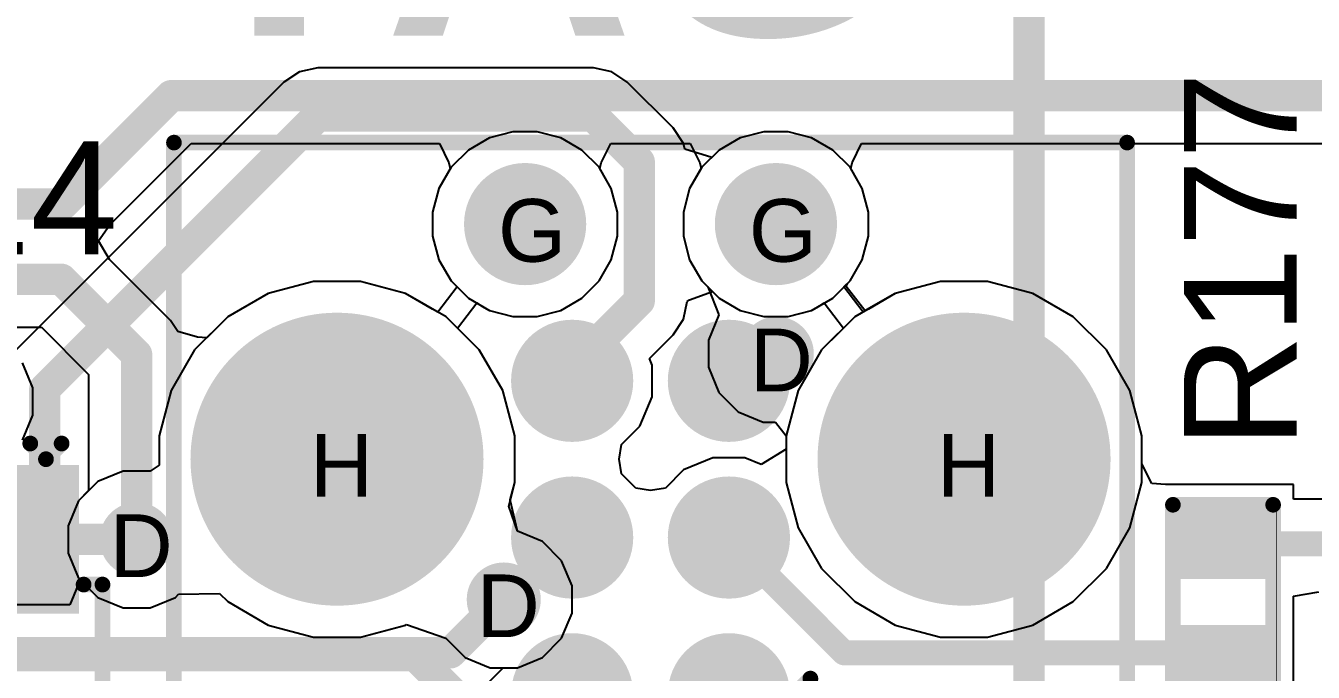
# Model space of a CAD drawing. Header units: inches. Extents: x -11 to 5428, y 0 to 5423.
# Drawn here: x 163.87 to 174.3, y 74.21 to 79.45 of the extents above; entities that cross this region are included whole.
import ezdxf

# ---------------------------------------------------------------- set-up
doc = ezdxf.new("R2010")
doc.units = ezdxf.units.IN
for name, color, linetype in [('Bottom Layer', 5, 'Continuous'), ('Bottom Solder', 6, 'Continuous'), ('Dimension', 6, 'Continuous'), ('Drill Drawing', 1, 'Continuous'), ('GND', 16, 'Continuous'), ('Pad Holes', 156, 'Continuous'), ('PWR', 76, 'Continuous'), ('Top Layer', 1, 'Continuous'), ('Top Overlay', 2, 'Continuous'), ('Top Paste', 8, 'Continuous'), ('Top Solder', 216, 'Continuous'), ('Via Holes', 16, 'Continuous')]:
    doc.layers.add(name, color=color, linetype=linetype)
doc.styles.add('Arial', font='', dxfattribs={"height": 0.2})
doc.styles.add('Arial_Bold', font='', dxfattribs={"height": 0.2})
doc.styles.get('Arial').set_extended_font_data('Arial')
doc.styles.get('Arial_Bold').set_extended_font_data('Arial', bold=True)

# ---------------------------------------------------------------- blocks, each defined once
blk = doc.blocks.new('TC2030_IDC__414')
at = {"layer": 'Bottom Solder'}
h = blk.add_hatch(color=6, dxfattribs=at)
edge = h.paths.add_edge_path()
edge.add_arc((-2.54, 2.54), 0.102, 0, 360)
h = blk.add_hatch(color=6, dxfattribs=at)
edge = h.paths.add_edge_path()
edge.add_arc((0.635, 2.54), 0.102, 0, 360)
h = blk.add_hatch(color=6, dxfattribs=at)
edge = h.paths.add_edge_path()
edge.add_arc((2.54, 1.016), 0.102, 0, 360)
h = blk.add_hatch(color=6, dxfattribs=at)
edge = h.paths.add_edge_path()
edge.add_arc((-2.54, 0), 0.102, 0, 360)
h = blk.add_hatch(color=6, dxfattribs=at)
edge = h.paths.add_edge_path()
edge.add_arc((2.54, -1.016), 0.102, 0, 360)
h = blk.add_hatch(color=6, dxfattribs=at)
edge = h.paths.add_edge_path()
edge.add_arc((-2.54, -2.54), 0.102, 0, 360)
h = blk.add_hatch(color=6, dxfattribs=at)
edge = h.paths.add_edge_path()
edge.add_arc((0.635, -2.54), 0.102, 0, 360)
at = {"layer": 'Pad Holes'}
h = blk.add_hatch(color=7, dxfattribs=at)
edge = h.paths.add_edge_path()
edge.add_arc((-2.54, 2.54), 1.187, 0, 360)
h = blk.add_hatch(color=7, dxfattribs=at)
edge = h.paths.add_edge_path()
edge.add_arc((0.635, 2.54), 1.187, 0, 360)
h = blk.add_hatch(color=7, dxfattribs=at)
edge = h.paths.add_edge_path()
edge.add_arc((2.54, 1.016), 0.495, 0, 360)
h = blk.add_hatch(color=7, dxfattribs=at)
edge = h.paths.add_edge_path()
edge.add_arc((-2.54, 0), 0.495, 0, 360)
h = blk.add_hatch(color=7, dxfattribs=at)
edge = h.paths.add_edge_path()
edge.add_arc((2.54, -1.016), 0.495, 0, 360)
h = blk.add_hatch(color=7, dxfattribs=at)
edge = h.paths.add_edge_path()
edge.add_arc((-2.54, -2.54), 1.187, 0, 360)
h = blk.add_hatch(color=7, dxfattribs=at)
edge = h.paths.add_edge_path()
edge.add_arc((0.635, -2.54), 1.187, 0, 360)
at = {"layer": 'Top Layer'}
h = blk.add_hatch(color=1, dxfattribs=at)
edge = h.paths.add_edge_path()
edge.add_arc((-1.27, 0.635), 0.393, 0, 360)
h = blk.add_hatch(color=1, dxfattribs=at)
edge = h.paths.add_edge_path()
edge.add_arc((0, 0.635), 0.393, 0, 360)
h = blk.add_hatch(color=1, dxfattribs=at)
edge = h.paths.add_edge_path()
edge.add_arc((1.27, 0.635), 0.393, 0, 360)
h = blk.add_hatch(color=1, dxfattribs=at)
edge = h.paths.add_edge_path()
edge.add_arc((-1.27, -0.635), 0.393, 0, 360)
h = blk.add_hatch(color=1, dxfattribs=at)
edge = h.paths.add_edge_path()
edge.add_arc((-1.27, -0.635), 0.393, 0, 360)
h = blk.add_hatch(color=1, dxfattribs=at)
edge = h.paths.add_edge_path()
edge.add_arc((0, -0.635), 0.393, 0, 360)
h = blk.add_hatch(color=1, dxfattribs=at)
edge = h.paths.add_edge_path()
edge.add_arc((1.27, -0.635), 0.393, 0, 360)
at = {"layer": 'Top Paste'}
h = blk.add_hatch(color=8, dxfattribs=at)
edge = h.paths.add_edge_path()
edge.add_arc((-1.27, 0.635), 0.393, 0, 360)
h = blk.add_hatch(color=8, dxfattribs=at)
edge = h.paths.add_edge_path()
edge.add_arc((0, 0.635), 0.393, 0, 360)
h = blk.add_hatch(color=8, dxfattribs=at)
edge = h.paths.add_edge_path()
edge.add_arc((1.27, 0.635), 0.393, 0, 360)
h = blk.add_hatch(color=8, dxfattribs=at)
edge = h.paths.add_edge_path()
edge.add_arc((-1.27, -0.635), 0.393, 0, 360)
h = blk.add_hatch(color=8, dxfattribs=at)
edge = h.paths.add_edge_path()
edge.add_arc((-1.27, -0.635), 0.393, 0, 360)
h = blk.add_hatch(color=8, dxfattribs=at)
edge = h.paths.add_edge_path()
edge.add_arc((0, -0.635), 0.393, 0, 360)
h = blk.add_hatch(color=8, dxfattribs=at)
edge = h.paths.add_edge_path()
edge.add_arc((1.27, -0.635), 0.393, 0, 360)
at = {"layer": 'Top Solder'}
h = blk.add_hatch(color=216, dxfattribs=at)
edge = h.paths.add_edge_path()
edge.add_arc((-2.54, 2.54), 0.102, 0, 360)
h = blk.add_hatch(color=216, dxfattribs=at)
edge = h.paths.add_edge_path()
edge.add_arc((0.635, 2.54), 0.102, 0, 360)
h = blk.add_hatch(color=216, dxfattribs=at)
edge = h.paths.add_edge_path()
edge.add_arc((-1.27, 0.635), 0.495, 0, 360)
h = blk.add_hatch(color=216, dxfattribs=at)
edge = h.paths.add_edge_path()
edge.add_arc((0, 0.635), 0.495, 0, 360)
h = blk.add_hatch(color=216, dxfattribs=at)
edge = h.paths.add_edge_path()
edge.add_arc((1.27, 0.635), 0.495, 0, 360)
h = blk.add_hatch(color=216, dxfattribs=at)
edge = h.paths.add_edge_path()
edge.add_arc((2.54, 1.016), 0.102, 0, 360)
h = blk.add_hatch(color=216, dxfattribs=at)
edge = h.paths.add_edge_path()
edge.add_arc((-2.54, 0), 0.102, 0, 360)
h = blk.add_hatch(color=216, dxfattribs=at)
edge = h.paths.add_edge_path()
edge.add_arc((-1.27, -0.635), 0.495, 0, 360)
h = blk.add_hatch(color=216, dxfattribs=at)
edge = h.paths.add_edge_path()
edge.add_arc((-1.27, -0.635), 0.495, 0, 360)
h = blk.add_hatch(color=216, dxfattribs=at)
edge = h.paths.add_edge_path()
edge.add_arc((0, -0.635), 0.495, 0, 360)
h = blk.add_hatch(color=216, dxfattribs=at)
edge = h.paths.add_edge_path()
edge.add_arc((1.27, -0.635), 0.495, 0, 360)
h = blk.add_hatch(color=216, dxfattribs=at)
edge = h.paths.add_edge_path()
edge.add_arc((2.54, -1.016), 0.102, 0, 360)
h = blk.add_hatch(color=216, dxfattribs=at)
edge = h.paths.add_edge_path()
edge.add_arc((-2.54, -2.54), 0.102, 0, 360)
h = blk.add_hatch(color=216, dxfattribs=at)
edge = h.paths.add_edge_path()
edge.add_arc((0.635, -2.54), 0.102, 0, 360)
at = {"layer": 'Top Overlay'}
for points in [[(-3.861, 3.861, 0.127, 0.127, 0), (-3.861, -3.861, 0.127, 0.127, 0)], [(-3.861, 3.861, 0.127, 0.127, 0), (3.2, 3.861, 0.127, 0.127, 0)], [(3.2, 3.861, 0.127, 0.127, 0), (3.2, -3.861, 0.127, 0.127, 0)], [(-1.27, -1.168, 0.127, 0.127, 0), (-1.397, -1.295, 0.127, 0.127, 0)], [(-1.27, -1.168, 0.127, 0.127, 0), (-1.143, -1.295, 0.127, 0.127, 0)], [(-1.397, -1.295, 0.127, 0.127, 0), (-1.143, -1.295, 0.127, 0.127, 0)], [(-3.861, -3.861, 0.127, 0.127, 0), (3.2, -3.861, 0.127, 0.127, 0)]]:
    blk.add_lwpolyline(points, format="xyseb", dxfattribs=at)
for points in [[(-3.893, 3.861, 0.0635, 0.0635, 1), (-3.829, 3.861, 0.0635, 0.0635, 1)], [(-3.893, 3.861, 0.0635, 0.0635, 1), (-3.829, 3.861, 0.0635, 0.0635, 1)], [(3.169, 3.861, 0.0635, 0.0635, 1), (3.232, 3.861, 0.0635, 0.0635, 1)], [(3.169, 3.861, 0.0635, 0.0635, 1), (3.232, 3.861, 0.0635, 0.0635, 1)], [(-1.302, -1.168, 0.0635, 0.0635, 1), (-1.238, -1.168, 0.0635, 0.0635, 1)], [(-1.302, -1.168, 0.0635, 0.0635, 1), (-1.238, -1.168, 0.0635, 0.0635, 1)], [(-1.429, -1.295, 0.0635, 0.0635, 1), (-1.365, -1.295, 0.0635, 0.0635, 1)], [(-1.429, -1.295, 0.0635, 0.0635, 1), (-1.365, -1.295, 0.0635, 0.0635, 1)], [(-1.175, -1.295, 0.0635, 0.0635, 1), (-1.111, -1.295, 0.0635, 0.0635, 1)], [(-1.175, -1.295, 0.0635, 0.0635, 1), (-1.111, -1.295, 0.0635, 0.0635, 1)], [(-3.893, -3.861, 0.0635, 0.0635, 1), (-3.829, -3.861, 0.0635, 0.0635, 1)], [(-3.893, -3.861, 0.0635, 0.0635, 1), (-3.829, -3.861, 0.0635, 0.0635, 1)], [(3.169, -3.861, 0.0635, 0.0635, 1), (3.232, -3.861, 0.0635, 0.0635, 1)], [(3.169, -3.861, 0.0635, 0.0635, 1), (3.232, -3.861, 0.0635, 0.0635, 1)]]:
    blk.add_lwpolyline(points, format="xyseb", close=True, dxfattribs=at)
blk = doc.blocks.new('R___0402_443')
at = {"layer": 'Top Layer'}
for points in [[(-0.698, -0.317), (-0.698, 0.318), (-0.241, 0.318), (-0.241, -0.317)], [(0.241, -0.317), (0.241, 0.318), (0.699, 0.318), (0.699, -0.317)]]:
    blk.add_hatch(color=1, dxfattribs=at).paths.add_polyline_path(points)
at = {"layer": 'Top Paste'}
for points in [[(-0.698, -0.317), (-0.698, 0.318), (-0.241, 0.318), (-0.241, -0.317)], [(0.241, -0.317), (0.241, 0.318), (0.699, 0.318), (0.699, -0.317)]]:
    blk.add_hatch(color=8, dxfattribs=at).paths.add_polyline_path(points)
at = {"layer": 'Top Solder'}
for points in [[(-0.753, -0.372), (-0.753, 0.373), (-0.186, 0.373), (-0.186, -0.372)], [(0.186, -0.372), (0.186, 0.373), (0.754, 0.373), (0.754, -0.372)]]:
    blk.add_hatch(color=216, dxfattribs=at).paths.add_polyline_path(points)
at = {"layer": 'Top Overlay'}
for points in [[(-0.787, 0.406, 0.127, 0.127, 0), (0.787, 0.406, 0.127, 0.127, 0)], [(-0.787, 0.406, 0.127, 0.127, 0), (-0.787, -0.406, 0.127, 0.127, 0)], [(0.787, 0.406, 0.127, 0.127, 0), (0.787, -0.406, 0.127, 0.127, 0)], [(-0.787, -0.406, 0.127, 0.127, 0), (0.787, -0.406, 0.127, 0.127, 0)], [(-0.813, -0.432, 0.00323, 0.00323, 0), (0.813, -0.432, 0.00323, 0.00323, 0)]]:
    blk.add_lwpolyline(points, format="xyseb", dxfattribs=at)
for points in [[(-0.819, 0.406, 0.0635, 0.0635, 1), (-0.756, 0.406, 0.0635, 0.0635, 1)], [(-0.819, 0.406, 0.0635, 0.0635, 1), (-0.756, 0.406, 0.0635, 0.0635, 1)], [(0.756, 0.406, 0.0635, 0.0635, 1), (0.819, 0.406, 0.0635, 0.0635, 1)], [(0.756, 0.406, 0.0635, 0.0635, 1), (0.819, 0.406, 0.0635, 0.0635, 1)], [(-0.819, -0.406, 0.0635, 0.0635, 1), (-0.756, -0.406, 0.0635, 0.0635, 1)], [(-0.819, -0.406, 0.0635, 0.0635, 1), (-0.756, -0.406, 0.0635, 0.0635, 1)], [(0.756, -0.406, 0.0635, 0.0635, 1), (0.819, -0.406, 0.0635, 0.0635, 1)], [(0.756, -0.406, 0.0635, 0.0635, 1), (0.819, -0.406, 0.0635, 0.0635, 1)], [(-0.814, -0.432, 0.00161, 0.00161, 1), (-0.812, -0.432, 0.00161, 0.00161, 1)], [(0.812, -0.432, 0.00161, 0.00161, 1), (0.814, -0.432, 0.00161, 0.00161, 1)]]:
    blk.add_lwpolyline(points, format="xyseb", close=True, dxfattribs=at)
blk = doc.blocks.new('SOT_323_5_517')
at = {"layer": 'Top Layer'}
for points in [[(-1.45, 0.825), (-0.45, 0.825), (-0.45, 0.475), (-1.45, 0.475)], [(0.45, 0.825), (1.45, 0.825), (1.45, 0.475), (0.45, 0.475)], [(-1.45, 0.175), (-0.45, 0.175), (-0.45, -0.175), (-1.45, -0.175)], [(-1.45, -0.475), (-0.45, -0.475), (-0.45, -0.825), (-1.45, -0.825)], [(0.45, -0.475), (1.45, -0.475), (1.45, -0.825), (0.45, -0.825)]]:
    blk.add_hatch(color=1, dxfattribs=at).paths.add_polyline_path(points)
at = {"layer": 'Top Paste'}
for points in [[(-1.45, 0.825), (-0.45, 0.825), (-0.45, 0.475), (-1.45, 0.475)], [(0.45, 0.825), (1.45, 0.825), (1.45, 0.475), (0.45, 0.475)], [(-1.45, 0.175), (-0.45, 0.175), (-0.45, -0.175), (-1.45, -0.175)], [(-1.45, -0.475), (-0.45, -0.475), (-0.45, -0.825), (-1.45, -0.825)], [(0.45, -0.475), (1.45, -0.475), (1.45, -0.825), (0.45, -0.825)]]:
    blk.add_hatch(color=8, dxfattribs=at).paths.add_polyline_path(points)
at = {"layer": 'Top Solder'}
for points in [[(-1.552, 0.927), (-0.348, 0.927), (-0.348, 0.373), (-1.552, 0.373)], [(0.348, 0.927), (1.552, 0.927), (1.552, 0.373), (0.348, 0.373)], [(-1.552, 0.277), (-0.348, 0.277), (-0.348, -0.277), (-1.552, -0.277)], [(-1.552, -0.373), (-0.348, -0.373), (-0.348, -0.927), (-1.552, -0.927)], [(0.348, -0.373), (1.552, -0.373), (1.552, -0.927), (0.348, -0.927)]]:
    blk.add_hatch(color=216, dxfattribs=at).paths.add_polyline_path(points)
at = {"layer": 'Top Overlay'}
for points in [[(0.508, 1.118, 0.127, 0.127, 0), (-0.584, 1.118, 0.127, 0.127, 0)], [(-0.584, 0.965, 0.127, 0.127, 0), (-0.584, 1.118, 0.127, 0.127, 0)], [(0.508, 0.965, 0.127, 0.127, 0), (0.508, 1.118, 0.127, 0.127, 0)], [(-1.727, 0.533, 0.127, 0.127, 0), (-1.727, 0.787, 0.127, 0.127, 0)], [(-1.6, 0.66, 0.127, 0.127, 0), (-1.727, 0.787, 0.127, 0.127, 0)], [(-1.727, 0.533, 0.127, 0.127, 0), (-1.6, 0.66, 0.127, 0.127, 0)], [(-0.584, -1.118, 0.127, 0.127, 0), (-0.584, -0.965, 0.127, 0.127, 0)], [(0.508, -1.118, 0.127, 0.127, 0), (0.508, -0.965, 0.127, 0.127, 0)], [(0.508, -1.118, 0.127, 0.127, 0), (-0.584, -1.118, 0.127, 0.127, 0)]]:
    blk.add_lwpolyline(points, format="xyseb", dxfattribs=at)
for points in [[(-0.616, 1.118, 0.0635, 0.0635, 1), (-0.552, 1.118, 0.0635, 0.0635, 1)], [(-0.616, 1.118, 0.0635, 0.0635, 1), (-0.552, 1.118, 0.0635, 0.0635, 1)], [(0.476, 1.118, 0.0635, 0.0635, 1), (0.54, 1.118, 0.0635, 0.0635, 1)], [(0.476, 1.118, 0.0635, 0.0635, 1), (0.54, 1.118, 0.0635, 0.0635, 1)], [(-0.616, 0.965, 0.0635, 0.0635, 1), (-0.552, 0.965, 0.0635, 0.0635, 1)], [(0.476, 0.965, 0.0635, 0.0635, 1), (0.54, 0.965, 0.0635, 0.0635, 1)], [(-1.759, 0.787, 0.0635, 0.0635, 1), (-1.695, 0.787, 0.0635, 0.0635, 1)], [(-1.759, 0.787, 0.0635, 0.0635, 1), (-1.695, 0.787, 0.0635, 0.0635, 1)], [(-1.632, 0.66, 0.0635, 0.0635, 1), (-1.568, 0.66, 0.0635, 0.0635, 1)], [(-1.632, 0.66, 0.0635, 0.0635, 1), (-1.568, 0.66, 0.0635, 0.0635, 1)], [(-1.759, 0.533, 0.0635, 0.0635, 1), (-1.695, 0.533, 0.0635, 0.0635, 1)], [(-1.759, 0.533, 0.0635, 0.0635, 1), (-1.695, 0.533, 0.0635, 0.0635, 1)], [(-0.616, -0.965, 0.0635, 0.0635, 1), (-0.552, -0.965, 0.0635, 0.0635, 1)], [(0.476, -0.965, 0.0635, 0.0635, 1), (0.54, -0.965, 0.0635, 0.0635, 1)], [(-0.616, -1.118, 0.0635, 0.0635, 1), (-0.552, -1.118, 0.0635, 0.0635, 1)], [(-0.616, -1.118, 0.0635, 0.0635, 1), (-0.552, -1.118, 0.0635, 0.0635, 1)], [(0.476, -1.118, 0.0635, 0.0635, 1), (0.54, -1.118, 0.0635, 0.0635, 1)], [(0.476, -1.118, 0.0635, 0.0635, 1), (0.54, -1.118, 0.0635, 0.0635, 1)]]:
    blk.add_lwpolyline(points, format="xyseb", close=True, dxfattribs=at)

msp = doc.modelspace()

# ---------------------------------------------------------------- hatches: boundary and pattern name
at = {"layer": 'Bottom Layer'}
h = msp.add_hatch(color=5, dxfattribs=at)
edge = h.paths.add_edge_path()
edge.add_arc((169.956, 76.791), 0.3, 0, 360)
h = msp.add_hatch(color=5, dxfattribs=at)
edge = h.paths.add_edge_path()
edge.add_arc((164.77, 75.286), 0.3, 0, 360)
h = msp.add_hatch(color=5, dxfattribs=at)
edge = h.paths.add_edge_path()
edge.add_arc((167.744, 74.799), 0.3, 0, 360)
at = {"layer": 'GND'}
h = msp.add_hatch(color=16, dxfattribs=at)
edge = h.paths.add_edge_path()
edge.add_arc((169.956, 76.791), 0.3, 0, 360)
h = msp.add_hatch(color=16, dxfattribs=at)
edge = h.paths.add_edge_path()
edge.add_arc((164.77, 75.286), 0.3, 0, 360)
h = msp.add_hatch(color=16, dxfattribs=at)
edge = h.paths.add_edge_path()
edge.add_arc((167.744, 74.799), 0.3, 0, 360)
at = {"layer": 'PWR'}
h = msp.add_hatch(color=76, dxfattribs=at)
edge = h.paths.add_edge_path()
edge.add_arc((169.956, 76.791), 0.3, 0, 360)
h = msp.add_hatch(color=76, dxfattribs=at)
edge = h.paths.add_edge_path()
edge.add_arc((164.77, 75.286), 0.3, 0, 360)
h = msp.add_hatch(color=76, dxfattribs=at)
edge = h.paths.add_edge_path()
edge.add_arc((167.744, 74.799), 0.3, 0, 360)
at = {"layer": 'Top Layer'}
h = msp.add_hatch(color=1, dxfattribs=at)
edge = h.paths.add_edge_path()
edge.add_arc((169.956, 76.791), 0.3, 0, 360)
h = msp.add_hatch(color=1, dxfattribs=at)
edge = h.paths.add_edge_path()
edge.add_arc((164.77, 75.286), 0.3, 0, 360)
h = msp.add_hatch(color=1, dxfattribs=at)
edge = h.paths.add_edge_path()
edge.add_arc((167.744, 74.799), 0.3, 0, 360)
at = {"layer": 'Via Holes'}
h = msp.add_hatch(color=7, dxfattribs=at)
edge = h.paths.add_edge_path()
edge.add_arc((169.956, 76.791), 0.15, 0, 360)
h = msp.add_hatch(color=7, dxfattribs=at)
edge = h.paths.add_edge_path()
edge.add_arc((164.77, 75.286), 0.15, 0, 360)
h = msp.add_hatch(color=7, dxfattribs=at)
edge = h.paths.add_edge_path()
edge.add_arc((167.744, 74.799), 0.15, 0, 360)

# ---------------------------------------------------------------- linework, layer by layer
at = {"layer": 'Bottom Layer'}
for p, q in [((164.551, 77.833), (165.212, 78.494)), ((165.212, 78.494), (167.223, 78.494)), ((167.223, 78.494), (167.3, 78.337)), ((168.534, 78.337), (168.611, 78.494)), ((168.611, 78.494), (169.255, 78.494)), ((169.255, 78.494), (169.332, 78.337)), ((170.566, 78.337), (170.643, 78.494)), ((170.643, 78.494), (175.73, 78.494)), ((167.3, 78.337), (167.311, 78.291)), ((168.523, 78.291), (168.534, 78.337)), ((169.332, 78.337), (169.343, 78.291)), ((170.555, 78.291), (170.566, 78.337)), ((167.311, 78.291), (167.218, 78.13)), ((168.615, 78.13), (168.523, 78.291)), ((169.343, 78.291), (169.25, 78.13)), ((170.647, 78.13), (170.555, 78.291)), ((167.218, 78.13), (167.167, 77.939)), ((168.666, 77.939), (168.615, 78.13)), ((169.25, 78.13), (169.199, 77.939)), ((170.698, 77.939), (170.647, 78.13)), ((167.167, 77.939), (167.167, 77.742)), ((168.666, 77.742), (168.666, 77.939)), ((169.199, 77.939), (169.199, 77.742)), ((170.698, 77.742), (170.698, 77.939)), ((164.46, 77.706), (164.551, 77.833)), ((167.167, 77.742), (167.218, 77.551)), ((168.615, 77.551), (168.666, 77.742)), ((169.199, 77.742), (169.25, 77.551)), ((170.647, 77.551), (170.698, 77.742)), ((164.55, 77.553), (164.46, 77.706)), ((165.044, 77.059), (164.55, 77.553)), ((167.218, 77.551), (167.317, 77.38)), ((168.517, 77.38), (168.615, 77.551)), ((169.25, 77.551), (169.349, 77.38)), ((170.549, 77.38), (170.647, 77.551)), ((166.203, 77.377), (165.836, 77.279)), ((166.583, 77.377), (166.203, 77.377)), ((166.949, 77.279), (166.583, 77.377)), ((167.317, 77.38), (167.457, 77.241)), ((168.377, 77.241), (168.517, 77.38)), ((169.349, 77.38), (169.489, 77.241)), ((170.409, 77.241), (170.549, 77.38)), ((171.283, 77.377), (170.916, 77.279)), ((171.663, 77.377), (171.283, 77.377)), ((172.029, 77.279), (171.663, 77.377)), ((165.836, 77.279), (165.508, 77.089)), ((167.278, 77.089), (166.949, 77.279)), ((167.457, 77.241), (167.628, 77.142)), ((168.206, 77.142), (168.377, 77.241)), ((169.489, 77.241), (169.66, 77.142)), ((170.238, 77.142), (170.409, 77.241)), ((170.916, 77.279), (170.588, 77.089)), ((172.358, 77.089), (172.029, 77.279)), ((165.508, 77.089), (165.338, 76.92)), ((167.546, 76.821), (167.278, 77.089)), ((167.628, 77.142), (167.818, 77.091)), ((167.818, 77.091), (168.015, 77.091)), ((168.015, 77.091), (168.206, 77.142)), ((169.66, 77.142), (169.85, 77.091)), ((169.85, 77.091), (170.047, 77.091)), ((170.047, 77.091), (170.238, 77.142)), ((170.588, 77.089), (170.319, 76.821)), ((172.626, 76.821), (172.358, 77.089)), ((162.829, 77.006), (163.999, 77.006)), ((163.999, 77.006), (164.381, 76.623)), ((165.103, 76.972), (165.044, 77.059)), ((165.264, 76.924), (165.103, 76.972)), ((165.338, 76.92), (165.264, 76.924)), ((167.736, 76.492), (167.546, 76.821)), ((170.319, 76.821), (170.13, 76.492)), ((172.816, 76.492), (172.626, 76.821)), ((164.381, 76.623), (164.381, 75.681)), ((167.834, 76.125), (167.736, 76.492)), ((170.13, 76.492), (170.031, 76.125)), ((172.914, 76.125), (172.816, 76.492)), ((167.834, 75.746), (167.834, 76.125)), ((170.031, 76.125), (170.031, 75.746)), ((172.914, 75.746), (172.914, 76.125)), ((167.784, 75.556), (167.834, 75.746)), ((170.031, 75.746), (170.13, 75.379)), ((172.816, 75.379), (172.914, 75.746)), ((164.381, 75.681), (164.3, 75.599)), ((164.3, 75.599), (164.216, 75.396)), ((167.854, 75.353), (167.784, 75.556)), ((164.216, 75.396), (164.216, 75.175)), ((168.058, 75.269), (167.854, 75.353)), ((170.13, 75.379), (170.319, 75.05)), ((172.626, 75.05), (172.816, 75.379)), ((168.213, 75.113), (168.058, 75.269)), ((164.216, 75.175), (164.3, 74.972)), ((168.298, 74.909), (168.213, 75.113)), ((170.319, 75.05), (170.588, 74.782)), ((172.358, 74.782), (172.626, 75.05)), ((164.313, 74.959), (164.229, 74.756)), ((164.3, 74.972), (164.313, 74.959)), ((168.298, 74.689), (168.298, 74.909)), ((164.229, 74.756), (162.988, 74.756)), ((168.213, 74.485), (168.298, 74.689)), ((170.588, 74.782), (170.916, 74.592)), ((172.029, 74.592), (172.358, 74.782)), ((170.916, 74.592), (171.283, 74.494)), ((171.663, 74.494), (172.029, 74.592)), ((168.058, 74.33), (168.213, 74.485)), ((171.283, 74.494), (171.663, 74.494)), ((167.854, 74.245), (168.058, 74.33)), ((167.586, 74.092), (167.739, 74.245)), ((167.739, 74.245), (167.854, 74.245))]:
    msp.add_line(p, q, dxfattribs=at)
for points in [[(164.172, 78.003, 0.254, 0.254, 0), (165.051, 78.882, 0.254, 0.254, 0)], [(165.051, 78.882, 0.254, 0.254, 0), (175.891, 78.882, 0.254, 0.254, 0)], [(144.637, 78.003, 0.254, 0.254, 0), (164.172, 78.003, 0.254, 0.254, 0)], [(145.198, 77.394, 0.254, 0.254, 0), (164.16, 77.394, 0.254, 0.254, 0)], [(164.16, 77.394, 0.254, 0.254, 0), (164.77, 76.784, 0.254, 0.254, 0)], [(164.77, 75.286, 0.254, 0.254, 0), (164.77, 76.784, 0.254, 0.254, 0)], [(167.312, 74.367, 0.254, 0.254, 0), (167.744, 74.799, 0.254, 0.254, 0)], [(162.827, 74.367, 0.254, 0.254, 0), (167.312, 74.367, 0.254, 0.254, 0)]]:
    msp.add_lwpolyline(points, format="xyseb", dxfattribs=at)
for points in [[(164.987, 78.882, 0.127, 0.127, 1), (165.114, 78.882, 0.127, 0.127, 1)], [(164.987, 78.882, 0.127, 0.127, 1), (165.114, 78.882, 0.127, 0.127, 1)], [(164.109, 78.003, 0.127, 0.127, 1), (164.236, 78.003, 0.127, 0.127, 1)], [(164.109, 78.003, 0.127, 0.127, 1), (164.236, 78.003, 0.127, 0.127, 1)], [(164.096, 77.394, 0.127, 0.127, 1), (164.223, 77.394, 0.127, 0.127, 1)], [(164.096, 77.394, 0.127, 0.127, 1), (164.223, 77.394, 0.127, 0.127, 1)], [(164.706, 76.784, 0.127, 0.127, 1), (164.833, 76.784, 0.127, 0.127, 1)], [(164.706, 76.784, 0.127, 0.127, 1), (164.833, 76.784, 0.127, 0.127, 1)], [(164.706, 75.286, 0.127, 0.127, 1), (164.833, 75.286, 0.127, 0.127, 1)], [(167.68, 74.799, 0.127, 0.127, 1), (167.807, 74.799, 0.127, 0.127, 1)], [(167.248, 74.367, 0.127, 0.127, 1), (167.375, 74.367, 0.127, 0.127, 1)], [(167.248, 74.367, 0.127, 0.127, 1), (167.375, 74.367, 0.127, 0.127, 1)]]:
    msp.add_lwpolyline(points, format="xyseb", close=True, dxfattribs=at)
at = {"layer": 'Dimension'}
msp.add_lwpolyline([(172, 0, 0.254, 0.254, 0), (172, 110, 0.254, 0.254, 0)], format="xyseb", dxfattribs=at)
at = {"layer": 'GND'}
for p, q in [((167.818, 78.59), (167.628, 78.539)), ((168.015, 78.59), (167.818, 78.59)), ((168.206, 78.539), (168.015, 78.59)), ((169.85, 78.59), (169.66, 78.539)), ((170.047, 78.59), (169.85, 78.59)), ((170.238, 78.539), (170.047, 78.59)), ((167.457, 78.44), (167.317, 78.301)), ((167.628, 78.539), (167.457, 78.44)), ((168.377, 78.44), (168.206, 78.539)), ((168.517, 78.301), (168.377, 78.44)), ((169.489, 78.44), (169.349, 78.301)), ((169.66, 78.539), (169.489, 78.44)), ((170.409, 78.44), (170.238, 78.539)), ((170.549, 78.301), (170.409, 78.44)), ((167.317, 78.301), (167.218, 78.13)), ((168.615, 78.13), (168.517, 78.301)), ((169.349, 78.301), (169.25, 78.13)), ((170.647, 78.13), (170.549, 78.301)), ((167.218, 78.13), (167.167, 77.939)), ((168.666, 77.939), (168.615, 78.13)), ((169.25, 78.13), (169.199, 77.939)), ((170.698, 77.939), (170.647, 78.13)), ((167.167, 77.939), (167.167, 77.742)), ((168.666, 77.742), (168.666, 77.939)), ((169.199, 77.939), (169.199, 77.742)), ((170.698, 77.742), (170.698, 77.939)), ((167.167, 77.742), (167.218, 77.551)), ((168.615, 77.551), (168.666, 77.742)), ((169.199, 77.742), (169.25, 77.551)), ((170.647, 77.551), (170.698, 77.742)), ((167.218, 77.551), (167.317, 77.38)), ((168.517, 77.38), (168.615, 77.551)), ((169.25, 77.551), (169.349, 77.38)), ((170.549, 77.38), (170.647, 77.551)), ((166.203, 77.377), (165.836, 77.279)), ((166.583, 77.377), (166.203, 77.377)), ((166.949, 77.279), (166.583, 77.377)), ((167.366, 77.332), (167.21, 77.128)), ((167.317, 77.38), (167.366, 77.332)), ((168.377, 77.241), (168.517, 77.38)), ((169.349, 77.38), (169.489, 77.241)), ((170.5, 77.332), (170.549, 77.38)), ((170.656, 77.128), (170.5, 77.332)), ((171.283, 77.377), (170.916, 77.279)), ((171.663, 77.377), (171.283, 77.377)), ((172.029, 77.279), (171.663, 77.377)), ((165.836, 77.279), (165.508, 77.089)), ((167.167, 77.153), (166.949, 77.279)), ((167.369, 76.998), (167.525, 77.202)), ((167.525, 77.202), (167.567, 77.177)), ((168.206, 77.142), (168.377, 77.241)), ((169.489, 77.241), (169.66, 77.142)), ((170.298, 77.177), (170.341, 77.202)), ((170.341, 77.202), (170.497, 76.998)), ((170.916, 77.279), (170.698, 77.153)), ((172.358, 77.089), (172.029, 77.279)), ((165.508, 77.089), (165.239, 76.821)), ((167.21, 77.128), (167.167, 77.153)), ((167.567, 77.177), (167.628, 77.142)), ((167.628, 77.142), (167.818, 77.091)), ((167.818, 77.091), (168.015, 77.091)), ((168.015, 77.091), (168.206, 77.142)), ((169.66, 77.142), (169.85, 77.091)), ((169.85, 77.091), (170.047, 77.091)), ((170.047, 77.091), (170.238, 77.142)), ((170.238, 77.142), (170.298, 77.177)), ((170.698, 77.153), (170.656, 77.128)), ((172.626, 76.821), (172.358, 77.089)), ((167.4, 76.967), (167.369, 76.998)), ((170.497, 76.998), (170.466, 76.967)), ((167.546, 76.821), (167.4, 76.967)), ((170.466, 76.967), (170.319, 76.821)), ((165.239, 76.821), (165.05, 76.492)), ((167.736, 76.492), (167.546, 76.821)), ((170.319, 76.821), (170.13, 76.492)), ((172.816, 76.492), (172.626, 76.821)), ((165.05, 76.492), (164.951, 76.125)), ((167.834, 76.125), (167.736, 76.492)), ((170.13, 76.492), (170.031, 76.125)), ((172.914, 76.125), (172.816, 76.492)), ((164.951, 76.125), (164.951, 75.887)), ((167.834, 75.746), (167.834, 76.125)), ((170.031, 76.125), (170.031, 75.746)), ((172.914, 75.746), (172.914, 76.125)), ((164.66, 75.84), (164.456, 75.755)), ((164.88, 75.84), (164.66, 75.84)), ((164.951, 75.887), (164.88, 75.84)), ((164.456, 75.755), (164.3, 75.599)), ((167.797, 75.607), (167.834, 75.746)), ((170.031, 75.746), (170.13, 75.379)), ((172.816, 75.379), (172.914, 75.746)), ((164.3, 75.599), (164.216, 75.396)), ((167.854, 75.353), (167.797, 75.607)), ((164.216, 75.396), (164.216, 75.175)), ((168.058, 75.269), (167.854, 75.353)), ((170.13, 75.379), (170.319, 75.05)), ((172.626, 75.05), (172.816, 75.379)), ((168.213, 75.113), (168.058, 75.269)), ((164.216, 75.175), (164.3, 74.972)), ((168.298, 74.909), (168.213, 75.113)), ((170.319, 75.05), (170.588, 74.782)), ((172.358, 74.782), (172.626, 75.05)), ((164.3, 74.972), (164.456, 74.816)), ((168.298, 74.689), (168.298, 74.909)), ((164.456, 74.816), (164.66, 74.732)), ((164.88, 74.732), (165.084, 74.816)), ((165.084, 74.816), (165.11, 74.842)), ((165.11, 74.842), (165.442, 74.848)), ((165.442, 74.848), (165.508, 74.782)), ((164.66, 74.732), (164.88, 74.732)), ((165.508, 74.782), (165.836, 74.592)), ((168.213, 74.485), (168.298, 74.689)), ((170.588, 74.782), (170.916, 74.592)), ((172.029, 74.592), (172.358, 74.782)), ((165.836, 74.592), (166.203, 74.494)), ((166.583, 74.494), (166.949, 74.592)), ((166.949, 74.592), (166.955, 74.596)), ((166.955, 74.596), (167.274, 74.486)), ((170.916, 74.592), (171.283, 74.494)), ((171.663, 74.494), (172.029, 74.592)), ((166.203, 74.494), (166.583, 74.494)), ((167.274, 74.486), (167.274, 74.485)), ((167.274, 74.485), (167.43, 74.33)), ((168.058, 74.33), (168.213, 74.485)), ((171.283, 74.494), (171.663, 74.494)), ((167.43, 74.33), (167.634, 74.245)), ((167.854, 74.245), (168.058, 74.33)), ((167.634, 74.245), (167.854, 74.245))]:
    msp.add_line(p, q, dxfattribs=at)
at = {"layer": 'PWR'}
for p, q in [((167.818, 78.59), (167.628, 78.539)), ((168.015, 78.59), (167.818, 78.59)), ((168.206, 78.539), (168.015, 78.59)), ((169.85, 78.59), (169.66, 78.539)), ((170.047, 78.59), (169.85, 78.59)), ((170.238, 78.539), (170.047, 78.59)), ((167.457, 78.44), (167.317, 78.301)), ((167.628, 78.539), (167.457, 78.44)), ((168.377, 78.44), (168.206, 78.539)), ((168.517, 78.301), (168.377, 78.44)), ((169.489, 78.44), (169.349, 78.301)), ((169.66, 78.539), (169.489, 78.44)), ((170.409, 78.44), (170.238, 78.539)), ((170.549, 78.301), (170.409, 78.44)), ((167.317, 78.301), (167.218, 78.13)), ((168.615, 78.13), (168.517, 78.301)), ((169.349, 78.301), (169.25, 78.13)), ((170.647, 78.13), (170.549, 78.301)), ((167.218, 78.13), (167.167, 77.939)), ((168.666, 77.939), (168.615, 78.13)), ((169.25, 78.13), (169.199, 77.939)), ((170.698, 77.939), (170.647, 78.13)), ((167.167, 77.939), (167.167, 77.742)), ((168.666, 77.742), (168.666, 77.939)), ((169.199, 77.939), (169.199, 77.742)), ((170.698, 77.742), (170.698, 77.939)), ((167.167, 77.742), (167.218, 77.551)), ((168.615, 77.551), (168.666, 77.742)), ((169.199, 77.742), (169.25, 77.551)), ((170.647, 77.551), (170.698, 77.742)), ((167.218, 77.551), (167.317, 77.38)), ((168.517, 77.38), (168.615, 77.551)), ((169.25, 77.551), (169.349, 77.38)), ((170.549, 77.38), (170.647, 77.551)), ((166.203, 77.377), (165.836, 77.279)), ((166.583, 77.377), (166.203, 77.377)), ((166.949, 77.279), (166.583, 77.377)), ((167.366, 77.332), (167.21, 77.128)), ((167.317, 77.38), (167.366, 77.332)), ((168.377, 77.241), (168.517, 77.38)), ((169.349, 77.38), (169.397, 77.332)), ((169.397, 77.332), (169.486, 77.105)), ((170.519, 77.335), (170.529, 77.361)), ((170.669, 77.142), (170.519, 77.335)), ((170.529, 77.361), (170.549, 77.38)), ((171.283, 77.377), (170.916, 77.279)), ((171.663, 77.377), (171.283, 77.377)), ((172.029, 77.279), (171.663, 77.377)), ((165.836, 77.279), (165.508, 77.089)), ((167.167, 77.153), (166.949, 77.279)), ((167.369, 76.998), (167.525, 77.202)), ((167.525, 77.202), (167.567, 77.177)), ((168.206, 77.142), (168.377, 77.241)), ((170.916, 77.279), (170.684, 77.145)), ((172.358, 77.089), (172.029, 77.279)), ((165.508, 77.089), (165.239, 76.821)), ((167.21, 77.128), (167.167, 77.153)), ((167.567, 77.177), (167.628, 77.142)), ((167.628, 77.142), (167.818, 77.091)), ((167.818, 77.091), (168.015, 77.091)), ((168.015, 77.091), (168.206, 77.142)), ((169.486, 77.105), (169.402, 76.901)), ((170.684, 77.145), (170.669, 77.142)), ((172.626, 76.821), (172.358, 77.089)), ((167.4, 76.967), (167.369, 76.998)), ((167.546, 76.821), (167.4, 76.967)), ((169.402, 76.901), (169.402, 76.681)), ((165.239, 76.821), (165.05, 76.492)), ((167.736, 76.492), (167.546, 76.821)), ((172.816, 76.492), (172.626, 76.821)), ((163.929, 76.513), (163.845, 76.717)), ((169.402, 76.681), (169.486, 76.477)), ((163.929, 76.293), (163.929, 76.513)), ((165.05, 76.492), (164.951, 76.125)), ((167.834, 76.125), (167.736, 76.492)), ((169.486, 76.477), (169.642, 76.321)), ((172.914, 76.125), (172.816, 76.492)), ((163.845, 76.089), (163.929, 76.293)), ((169.642, 76.321), (169.846, 76.237)), ((169.846, 76.237), (169.946, 76.237)), ((169.946, 76.237), (170.031, 76.125)), ((164.951, 76.125), (164.951, 75.887)), ((167.834, 75.746), (167.834, 76.125)), ((170.031, 76.125), (170.031, 75.746)), ((172.914, 75.746), (172.914, 76.125)), ((164.66, 75.84), (164.456, 75.755)), ((164.88, 75.84), (164.66, 75.84)), ((164.951, 75.887), (164.88, 75.84)), ((164.456, 75.755), (164.3, 75.599)), ((167.797, 75.607), (167.834, 75.746)), ((170.031, 75.746), (170.13, 75.379)), ((172.816, 75.379), (172.914, 75.746)), ((164.3, 75.599), (164.216, 75.396)), ((167.854, 75.353), (167.797, 75.607)), ((164.216, 75.396), (164.216, 75.175)), ((168.058, 75.269), (167.854, 75.353)), ((170.13, 75.379), (170.319, 75.05)), ((172.626, 75.05), (172.816, 75.379)), ((168.213, 75.113), (168.058, 75.269)), ((164.216, 75.175), (164.3, 74.972)), ((168.298, 74.909), (168.213, 75.113)), ((170.319, 75.05), (170.588, 74.782)), ((172.358, 74.782), (172.626, 75.05)), ((164.3, 74.972), (164.456, 74.816)), ((168.298, 74.689), (168.298, 74.909)), ((164.456, 74.816), (164.66, 74.732)), ((164.88, 74.732), (165.084, 74.816)), ((165.084, 74.816), (165.11, 74.842)), ((165.11, 74.842), (165.442, 74.848)), ((165.442, 74.848), (165.508, 74.782)), ((164.66, 74.732), (164.88, 74.732)), ((165.508, 74.782), (165.836, 74.592)), ((168.213, 74.485), (168.298, 74.689)), ((170.588, 74.782), (170.916, 74.592)), ((172.029, 74.592), (172.358, 74.782)), ((165.836, 74.592), (166.203, 74.494)), ((166.583, 74.494), (166.949, 74.592)), ((166.949, 74.592), (166.955, 74.596)), ((166.955, 74.596), (167.274, 74.486)), ((170.916, 74.592), (171.283, 74.494)), ((171.663, 74.494), (172.029, 74.592)), ((166.203, 74.494), (166.583, 74.494)), ((167.274, 74.486), (167.274, 74.485)), ((167.274, 74.485), (167.43, 74.33)), ((168.058, 74.33), (168.213, 74.485)), ((171.283, 74.494), (171.663, 74.494)), ((167.43, 74.33), (167.634, 74.245)), ((167.854, 74.245), (168.058, 74.33)), ((167.634, 74.245), (167.854, 74.245))]:
    msp.add_line(p, q, dxfattribs=at)
at = {"layer": 'Top Layer'}
for p, q in [((166.088, 79.076), (165.962, 78.992)), ((166.237, 79.106), (166.088, 79.076)), ((168.47, 79.106), (166.237, 79.106)), ((168.619, 79.076), (168.47, 79.106)), ((168.745, 78.992), (168.619, 79.076)), ((165.962, 78.992), (163.75, 76.78)), ((169.117, 78.62), (168.745, 78.992)), ((169.201, 78.494), (169.117, 78.62)), ((169.85, 78.59), (169.66, 78.539)), ((170.047, 78.59), (169.85, 78.59)), ((170.238, 78.539), (170.047, 78.59)), ((169.21, 78.449), (169.201, 78.494)), ((169.429, 78.381), (169.21, 78.449)), ((169.489, 78.44), (169.429, 78.381)), ((169.66, 78.539), (169.489, 78.44)), ((170.409, 78.44), (170.238, 78.539)), ((170.549, 78.301), (170.409, 78.44)), ((170.647, 78.13), (170.549, 78.301)), ((170.698, 77.939), (170.647, 78.13)), ((170.698, 77.742), (170.698, 77.939)), ((170.647, 77.551), (170.698, 77.742)), ((170.549, 77.38), (170.647, 77.551)), ((169.248, 77.226), (169.434, 77.296)), ((169.434, 77.296), (169.489, 77.241)), ((170.409, 77.241), (170.549, 77.38)), ((171.283, 77.377), (170.916, 77.279)), ((171.663, 77.377), (171.283, 77.377)), ((172.029, 77.279), (171.663, 77.377)), ((169.201, 77.07), (169.229, 77.213)), ((169.229, 77.213), (169.248, 77.226)), ((169.489, 77.241), (169.66, 77.142)), ((170.238, 77.142), (170.409, 77.241)), ((170.916, 77.279), (170.588, 77.089)), ((172.358, 77.089), (172.029, 77.279)), ((169.66, 77.142), (169.85, 77.091)), ((169.85, 77.091), (170.047, 77.091)), ((170.047, 77.091), (170.238, 77.142)), ((170.588, 77.089), (170.319, 76.821)), ((172.626, 76.821), (172.358, 77.089)), ((169.117, 76.944), (169.201, 77.07)), ((168.924, 76.751), (169.117, 76.944)), ((170.319, 76.821), (170.13, 76.492)), ((172.816, 76.492), (172.626, 76.821)), ((168.945, 76.699), (168.924, 76.751)), ((168.945, 76.442), (168.945, 76.699)), ((170.13, 76.492), (170.031, 76.125)), ((172.914, 76.125), (172.816, 76.492)), ((168.847, 76.204), (168.945, 76.442)), ((168.698, 76.055), (168.847, 76.204)), ((168.679, 75.936), (168.698, 76.055)), ((170.031, 76.125), (170.031, 76.018)), ((172.914, 75.899), (172.914, 76.125)), ((168.698, 75.816), (168.679, 75.936)), ((169.439, 75.948), (169.201, 75.85)), ((169.697, 75.948), (169.439, 75.948)), ((169.828, 75.894), (169.697, 75.948)), ((170.031, 76.018), (169.828, 75.894)), ((169.201, 75.85), (169.053, 75.701)), ((172.995, 75.74), (172.914, 75.899)), ((168.813, 75.701), (168.698, 75.816)), ((173.106, 75.731), (172.995, 75.74)), ((174.142, 75.731), (173.106, 75.731)), ((174.142, 75.611), (174.142, 75.731)), ((168.933, 75.682), (168.813, 75.701)), ((169.053, 75.701), (168.933, 75.682)), ((174.471, 75.611), (174.142, 75.611)), ((174.142, 74.826), (174.346, 74.861)), ((174.142, 73.826), (174.142, 74.826))]:
    msp.add_line(p, q, dxfattribs=at)
for points in [[(164.025, 76.505, 0.254, 0.254, 0), (166.237, 78.717, 0.254, 0.254, 0)], [(166.237, 78.717, 0.254, 0.254, 0), (168.47, 78.717, 0.254, 0.254, 0)], [(168.47, 78.717, 0.254, 0.254, 0), (168.842, 78.345, 0.254, 0.254, 0)], [(168.842, 77.219, 0.254, 0.254, 0), (168.842, 78.345, 0.254, 0.254, 0)], [(168.298, 76.675, 0.254, 0.254, 0), (168.842, 77.219, 0.254, 0.254, 0)], [(168.298, 76.571, 0.254, 0.254, 0), (168.298, 76.675, 0.254, 0.254, 0)], [(164.025, 75.286, 0.254, 0.254, 0), (164.025, 76.505, 0.254, 0.254, 0)], [(167.77, 74.799, 0.254, 0.254, 0), (168.271, 75.301, 0.254, 0.254, 0)], [(168.271, 75.301, 0.254, 0.254, 0), (168.298, 75.301, 0.254, 0.254, 0)], [(164.025, 75.286, 0.254, 0.254, 0), (164.77, 75.286, 0.254, 0.254, 0)], [(169.568, 75.301, 0.203, 0.203, 0), (170.501, 74.367, 0.203, 0.203, 0)], [(173.571, 75.249, 0.203, 0.203, 0), (174.471, 75.249, 0.203, 0.203, 0)], [(167.744, 74.799, 0.254, 0.254, 0), (167.77, 74.799, 0.254, 0.254, 0)], [(162.989, 74.344, 0.254, 0.254, 0), (167.027, 74.344, 0.254, 0.254, 0)], [(167.027, 74.344, 0.254, 0.254, 0), (167.34, 74.031, 0.254, 0.254, 0)], [(170.501, 74.367, 0.203, 0.203, 0), (173.513, 74.367, 0.203, 0.203, 0)]]:
    msp.add_lwpolyline(points, format="xyseb", dxfattribs=at)
for points in [[(166.173, 78.717, 0.127, 0.127, 1), (166.3, 78.717, 0.127, 0.127, 1)], [(166.173, 78.717, 0.127, 0.127, 1), (166.3, 78.717, 0.127, 0.127, 1)], [(168.407, 78.717, 0.127, 0.127, 1), (168.534, 78.717, 0.127, 0.127, 1)], [(168.407, 78.717, 0.127, 0.127, 1), (168.534, 78.717, 0.127, 0.127, 1)], [(168.778, 78.345, 0.127, 0.127, 1), (168.905, 78.345, 0.127, 0.127, 1)], [(168.778, 78.345, 0.127, 0.127, 1), (168.905, 78.345, 0.127, 0.127, 1)], [(168.778, 77.219, 0.127, 0.127, 1), (168.905, 77.219, 0.127, 0.127, 1)], [(168.778, 77.219, 0.127, 0.127, 1), (168.905, 77.219, 0.127, 0.127, 1)], [(168.234, 76.675, 0.127, 0.127, 1), (168.361, 76.675, 0.127, 0.127, 1)], [(168.234, 76.675, 0.127, 0.127, 1), (168.361, 76.675, 0.127, 0.127, 1)], [(168.234, 76.571, 0.127, 0.127, 1), (168.361, 76.571, 0.127, 0.127, 1)], [(163.962, 76.505, 0.127, 0.127, 1), (164.089, 76.505, 0.127, 0.127, 1)], [(163.962, 76.505, 0.127, 0.127, 1), (164.089, 76.505, 0.127, 0.127, 1)], [(168.208, 75.301, 0.127, 0.127, 1), (168.335, 75.301, 0.127, 0.127, 1)], [(168.208, 75.301, 0.127, 0.127, 1), (168.335, 75.301, 0.127, 0.127, 1)], [(168.234, 75.301, 0.127, 0.127, 1), (168.361, 75.301, 0.127, 0.127, 1)], [(163.962, 75.286, 0.127, 0.127, 1), (164.089, 75.286, 0.127, 0.127, 1)], [(163.962, 75.286, 0.127, 0.127, 1), (164.089, 75.286, 0.127, 0.127, 1)], [(164.706, 75.286, 0.127, 0.127, 1), (164.833, 75.286, 0.127, 0.127, 1)], [(169.517, 75.301, 0.102, 0.102, 1), (169.619, 75.301, 0.102, 0.102, 1)], [(173.52, 75.249, 0.102, 0.102, 1), (173.622, 75.249, 0.102, 0.102, 1)], [(167.68, 74.799, 0.127, 0.127, 1), (167.807, 74.799, 0.127, 0.127, 1)], [(167.707, 74.799, 0.127, 0.127, 1), (167.834, 74.799, 0.127, 0.127, 1)], [(167.707, 74.799, 0.127, 0.127, 1), (167.834, 74.799, 0.127, 0.127, 1)], [(166.963, 74.344, 0.127, 0.127, 1), (167.09, 74.344, 0.127, 0.127, 1)], [(166.963, 74.344, 0.127, 0.127, 1), (167.09, 74.344, 0.127, 0.127, 1)], [(170.451, 74.367, 0.102, 0.102, 1), (170.552, 74.367, 0.102, 0.102, 1)], [(170.451, 74.367, 0.102, 0.102, 1), (170.552, 74.367, 0.102, 0.102, 1)], [(173.462, 74.367, 0.102, 0.102, 1), (173.563, 74.367, 0.102, 0.102, 1)]]:
    msp.add_lwpolyline(points, format="xyseb", close=True, dxfattribs=at)

# ---------------------------------------------------------------- block references
for name, p, rotation in [('TC2030_IDC__414', (168.933, 75.301), 90), ('SOT_323_5_517', (163.375, 74.336), 270), ('R___0402_443', (173.571, 74.779), 90)]:
    msp.add_blockref(name, p, dxfattribs=dict(rotation=rotation))

# ---------------------------------------------------------------- texts
at = {"layer": 'Drill Drawing', "style": 'Arial'}
for s, p in [('G', (167.697, 77.536)), ('G', (169.729, 77.536)), ('D', (169.736, 76.486)), ('H', (166.173, 75.631)), ('H', (171.253, 75.631)), ('D', (164.55, 74.981)), ('D', (167.524, 74.494))]:
    msp.add_text(s, height=0.508, dxfattribs=at).set_placement(p)
at = {"layer": 'Top Overlay'}
for s, height, style, p in [('TAG', 2, 'Arial_Bold', (165.072, 79.369)), ('J14', 0.9144, 'Arial', (162.56, 77.597))]:
    msp.add_text(s, height=height, dxfattribs=dict(at, style=style)).set_placement(p)
at = {"layer": 'Top Overlay', "style": 'Arial'}
msp.add_text('R177', height=0.9144, rotation=90, dxfattribs=at).set_placement((174.168, 76.023))

doc.saveas('drawing.dxf')
